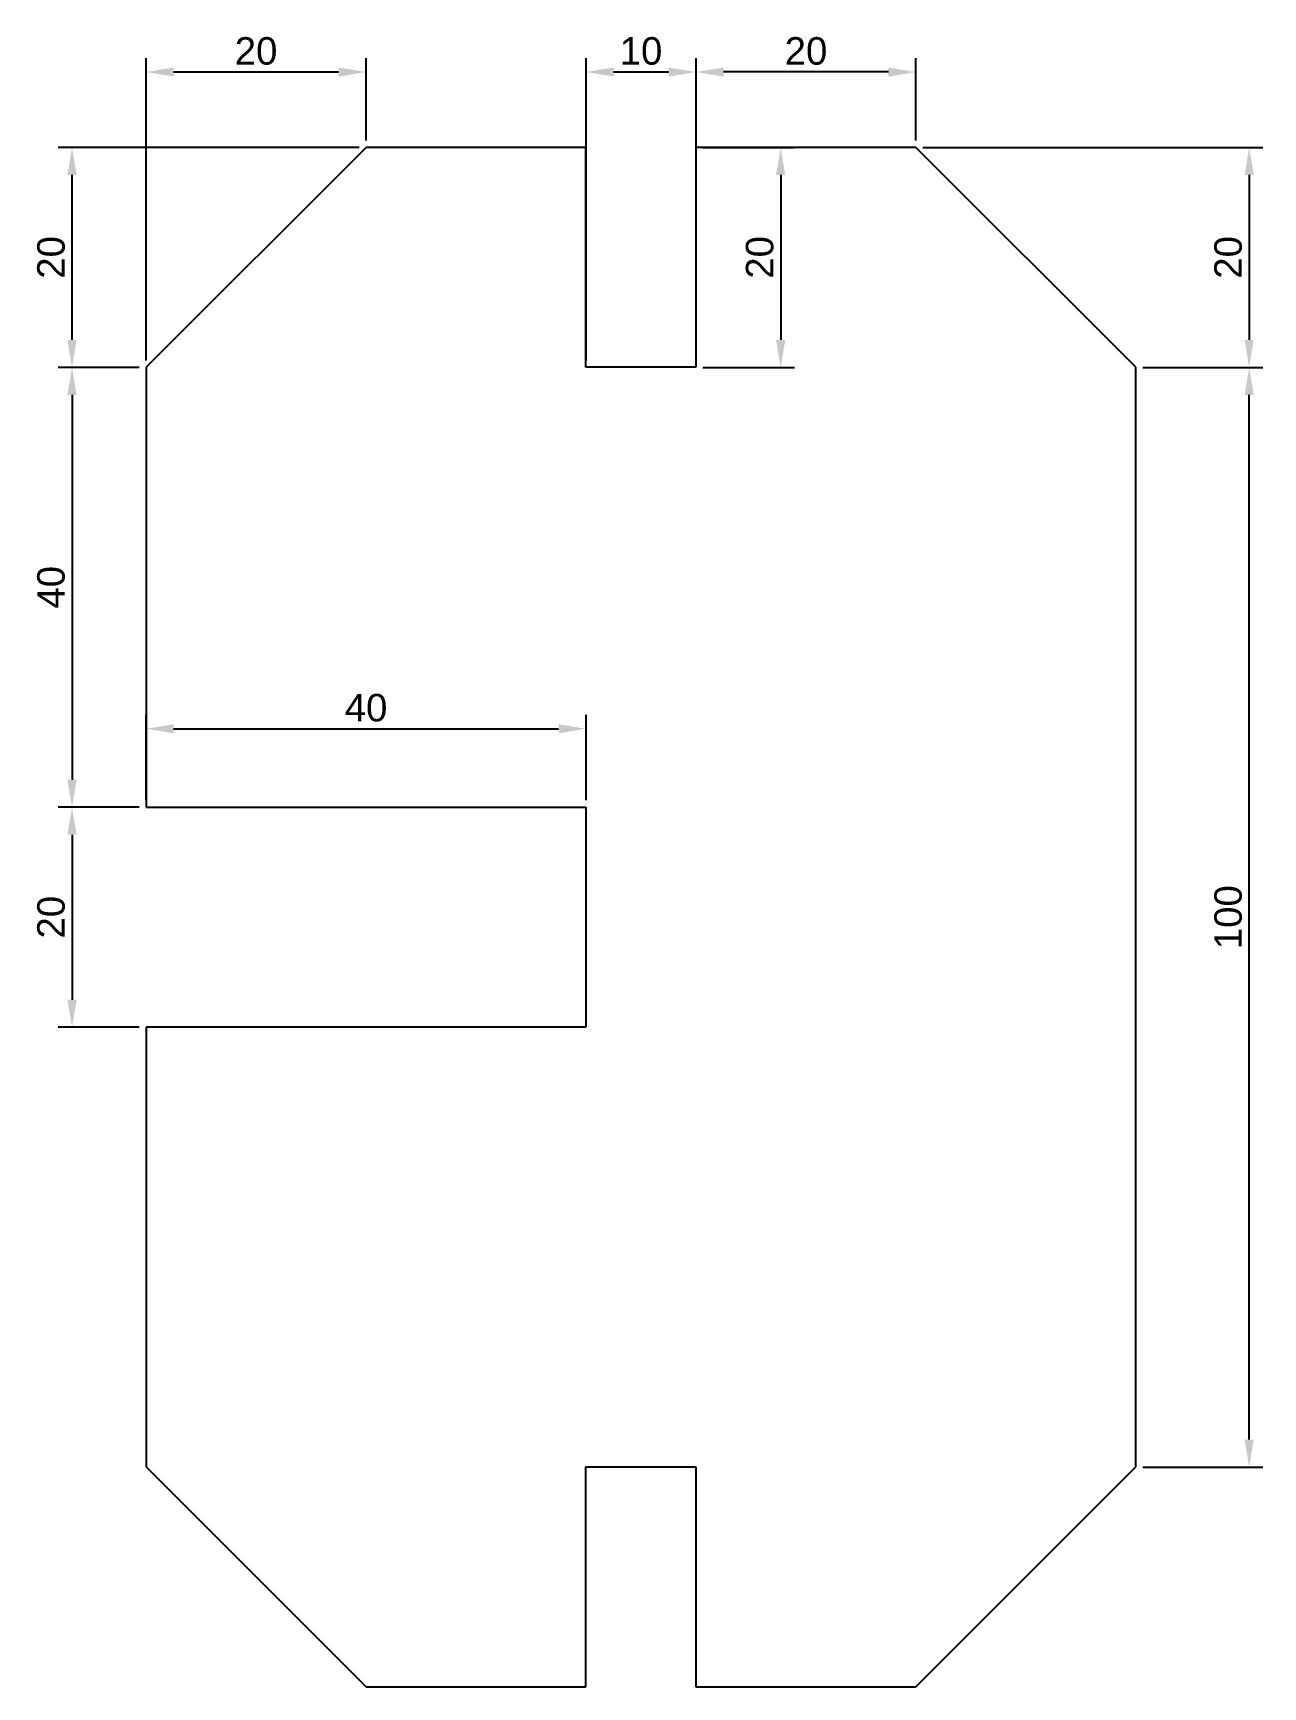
# Model space of a CAD drawing. Header units: millimetres. Extents: x 4431 to 4543, y 479 to 630.
import ezdxf

# ---------------------------------------------------------------- set-up
doc = ezdxf.new("R2010")
doc.units = ezdxf.units.MM
doc.styles.get("Standard").update_dxf_attribs({"font": 'arial.ttf'})
doc.dimstyles.new('ISO-25', dxfattribs={"dimtxt": 2.5, "dimasz": 2.5, "dimexe": 1.25, "dimexo": 0.625, "dimtad": 1, "dimtxsty": 'Standard', "dimcen": 2.5, "dimadec": 0, "dimazin": 0, "dimtfac": 1, "dimtmove": 0, "dimatfit": 3, "dimfxl": 1, "dimarcsym": 0})

# ---------------------------------------------------------------- blocks, each defined once
blk = doc.blocks.new('*D2')
at = {"color": 0, "lineweight": -2, "transparency": 16777216}
for p, q in [((4531.75, 599.11), (4542.67, 599.11)), ((4541.42, 501.61), (4541.42, 596.61)), ((4531.75, 499.11), (4542.67, 499.11))]:
    blk.add_line(p, q, dxfattribs=at)
at = {"color": 0, "transparency": 16777216}
for points in [[(4541.01, 596.61), (4541.84, 596.61), (4541.42, 599.11)], [(4541.01, 501.61), (4541.84, 501.61), (4541.42, 499.11)]]:
    blk.add_solid(points, dxfattribs=at)
at = {"layer": 'Defpoints', "color": 0, "transparency": 16777216}
for p in [(4531.13, 599.11), (4541.42, 599.11), (4531.13, 499.11)]:
    blk.add_point(p, dxfattribs=at)
at = {"color": 0, "transparency": 16777216, "insert": (4539.52, 549.11), "char_height": 2.5, "attachment_point": 5, "rotation": 90}
blk.add_mtext('100', dxfattribs=at)
blk = doc.blocks.new('*D3')
at = {"color": 0, "lineweight": -2, "transparency": 16777216}
for p, q in [((4511.75, 619.11), (4542.67, 619.11)), ((4541.42, 616.61), (4541.42, 601.61)), ((4531.75, 599.11), (4542.67, 599.11))]:
    blk.add_line(p, q, dxfattribs=at)
at = {"color": 0, "transparency": 16777216}
for points in [[(4541.01, 616.61), (4541.84, 616.61), (4541.42, 619.11)], [(4541.01, 601.61), (4541.84, 601.61), (4541.42, 599.11)]]:
    blk.add_solid(points, dxfattribs=at)
at = {"layer": 'Defpoints', "color": 0, "transparency": 16777216}
for p in [(4511.13, 619.11), (4531.13, 599.11), (4541.42, 599.11)]:
    blk.add_point(p, dxfattribs=at)
at = {"color": 0, "transparency": 16777216, "insert": (4539.52, 609.11), "char_height": 2.5, "attachment_point": 5, "rotation": 90}
blk.add_mtext('20', dxfattribs=at)
blk = doc.blocks.new('*D4')
at = {"color": 0, "lineweight": -2, "transparency": 16777216}
for p, q in [((4491.13, 619.74), (4491.13, 627.22)), ((4511.13, 619.74), (4511.13, 627.22)), ((4508.63, 625.97), (4493.63, 625.97))]:
    blk.add_line(p, q, dxfattribs=at)
at = {"color": 0, "transparency": 16777216}
for points in [[(4493.63, 626.38), (4493.63, 625.55), (4491.13, 625.97)], [(4508.63, 626.38), (4508.63, 625.55), (4511.13, 625.97)]]:
    blk.add_solid(points, dxfattribs=at)
at = {"layer": 'Defpoints', "color": 0, "transparency": 16777216}
for p in [(4491.13, 625.97), (4491.13, 619.11), (4511.13, 619.11)]:
    blk.add_point(p, dxfattribs=at)
at = {"color": 0, "transparency": 16777216, "insert": (4501.13, 627.87), "char_height": 2.5, "attachment_point": 5}
blk.add_mtext('20', dxfattribs=at)
blk = doc.blocks.new('*D5')
at = {"color": 0, "lineweight": -2, "transparency": 16777216}
for p, q in [((4491.75, 619.11), (4500.08, 619.11)), ((4498.83, 616.61), (4498.83, 601.61)), ((4491.75, 599.11), (4500.08, 599.11))]:
    blk.add_line(p, q, dxfattribs=at)
at = {"color": 0, "transparency": 16777216}
for points in [[(4498.41, 616.61), (4499.24, 616.61), (4498.83, 619.11)], [(4498.41, 601.61), (4499.24, 601.61), (4498.83, 599.11)]]:
    blk.add_solid(points, dxfattribs=at)
at = {"layer": 'Defpoints', "color": 0, "transparency": 16777216}
for p in [(4491.13, 619.11), (4491.13, 599.11), (4498.83, 599.11)]:
    blk.add_point(p, dxfattribs=at)
at = {"color": 0, "transparency": 16777216, "insert": (4496.93, 609.11), "char_height": 2.5, "attachment_point": 5, "rotation": 90}
blk.add_mtext('20', dxfattribs=at)
blk = doc.blocks.new('*D6')
at = {"color": 0, "lineweight": -2, "transparency": 16777216}
for p, q in [((4481.13, 599.74), (4481.13, 627.22)), ((4491.13, 599.74), (4491.13, 627.22)), ((4483.63, 625.97), (4488.63, 625.97))]:
    blk.add_line(p, q, dxfattribs=at)
at = {"color": 0, "transparency": 16777216}
for points in [[(4483.63, 626.38), (4483.63, 625.55), (4481.13, 625.97)], [(4488.63, 626.38), (4488.63, 625.55), (4491.13, 625.97)]]:
    blk.add_solid(points, dxfattribs=at)
at = {"layer": 'Defpoints', "color": 0, "transparency": 16777216}
for p in [(4491.13, 625.97), (4481.13, 599.11), (4491.13, 599.11)]:
    blk.add_point(p, dxfattribs=at)
at = {"color": 0, "transparency": 16777216, "insert": (4486.13, 627.87), "char_height": 2.5, "attachment_point": 5}
blk.add_mtext('10', dxfattribs=at)
blk = doc.blocks.new('*D7')
at = {"color": 0, "lineweight": -2, "transparency": 16777216}
for p, q in [((4441.13, 599.74), (4441.13, 627.22)), ((4461.13, 619.74), (4461.13, 627.22)), ((4443.63, 625.97), (4458.63, 625.97))]:
    blk.add_line(p, q, dxfattribs=at)
at = {"color": 0, "transparency": 16777216}
for points in [[(4443.63, 626.38), (4443.63, 625.55), (4441.13, 625.97)], [(4458.63, 626.38), (4458.63, 625.55), (4461.13, 625.97)]]:
    blk.add_solid(points, dxfattribs=at)
at = {"layer": 'Defpoints', "color": 0, "transparency": 16777216}
for p in [(4461.13, 625.97), (4461.13, 619.11), (4441.13, 599.11)]:
    blk.add_point(p, dxfattribs=at)
at = {"color": 0, "transparency": 16777216, "insert": (4451.13, 627.87), "char_height": 2.5, "attachment_point": 5}
blk.add_mtext('20', dxfattribs=at)
blk = doc.blocks.new('*D8')
at = {"color": 0, "lineweight": -2, "transparency": 16777216}
for p, q in [((4460.5, 619.11), (4433.15, 619.11)), ((4434.4, 601.61), (4434.4, 616.61)), ((4440.5, 599.11), (4433.15, 599.11))]:
    blk.add_line(p, q, dxfattribs=at)
at = {"color": 0, "transparency": 16777216}
for points in [[(4433.98, 616.61), (4434.82, 616.61), (4434.4, 619.11)], [(4433.98, 601.61), (4434.82, 601.61), (4434.4, 599.11)]]:
    blk.add_solid(points, dxfattribs=at)
at = {"layer": 'Defpoints', "color": 0, "transparency": 16777216}
for p in [(4434.4, 619.11), (4461.13, 619.11), (4441.13, 599.11)]:
    blk.add_point(p, dxfattribs=at)
at = {"color": 0, "transparency": 16777216, "insert": (4432.5, 609.11), "char_height": 2.5, "attachment_point": 5, "rotation": 90}
blk.add_mtext('20', dxfattribs=at)
blk = doc.blocks.new('*D9')
at = {"color": 0, "lineweight": -2, "transparency": 16777216}
for p, q in [((4440.5, 599.11), (4433.15, 599.11)), ((4434.4, 596.61), (4434.4, 561.61)), ((4440.5, 559.11), (4433.15, 559.11))]:
    blk.add_line(p, q, dxfattribs=at)
at = {"color": 0, "transparency": 16777216}
for points in [[(4433.98, 596.61), (4434.82, 596.61), (4434.4, 599.11)], [(4433.98, 561.61), (4434.82, 561.61), (4434.4, 559.11)]]:
    blk.add_solid(points, dxfattribs=at)
at = {"layer": 'Defpoints', "color": 0, "transparency": 16777216}
for p in [(4441.13, 599.11), (4434.4, 559.11), (4441.13, 559.11)]:
    blk.add_point(p, dxfattribs=at)
at = {"color": 0, "transparency": 16777216, "insert": (4432.5, 579.11), "char_height": 2.5, "attachment_point": 5, "rotation": 90}
blk.add_mtext('40', dxfattribs=at)
blk = doc.blocks.new('*D10')
at = {"color": 0, "lineweight": -2, "transparency": 16777216}
for p, q in [((4441.13, 559.74), (4441.13, 567.5)), ((4481.13, 559.74), (4481.13, 567.5)), ((4443.63, 566.25), (4478.63, 566.25))]:
    blk.add_line(p, q, dxfattribs=at)
at = {"color": 0, "transparency": 16777216}
for points in [[(4443.63, 566.66), (4443.63, 565.83), (4441.13, 566.25)], [(4478.63, 566.66), (4478.63, 565.83), (4481.13, 566.25)]]:
    blk.add_solid(points, dxfattribs=at)
at = {"layer": 'Defpoints', "color": 0, "transparency": 16777216}
for p in [(4481.13, 566.25), (4441.13, 559.11), (4481.13, 559.11)]:
    blk.add_point(p, dxfattribs=at)
at = {"color": 0, "transparency": 16777216, "insert": (4461.13, 568.15), "char_height": 2.5, "attachment_point": 5}
blk.add_mtext('40', dxfattribs=at)
blk = doc.blocks.new('*D11')
at = {"color": 0, "lineweight": -2, "transparency": 16777216}
for p, q in [((4440.5, 559.11), (4433.15, 559.11)), ((4434.4, 556.61), (4434.4, 541.61)), ((4440.5, 539.11), (4433.15, 539.11))]:
    blk.add_line(p, q, dxfattribs=at)
at = {"color": 0, "transparency": 16777216}
for points in [[(4433.98, 556.61), (4434.82, 556.61), (4434.4, 559.11)], [(4433.98, 541.61), (4434.82, 541.61), (4434.4, 539.11)]]:
    blk.add_solid(points, dxfattribs=at)
at = {"layer": 'Defpoints', "color": 0, "transparency": 16777216}
for p in [(4441.13, 559.11), (4434.4, 539.11), (4441.13, 539.11)]:
    blk.add_point(p, dxfattribs=at)
at = {"color": 0, "transparency": 16777216, "insert": (4432.5, 549.11), "char_height": 2.5, "attachment_point": 5, "rotation": 90}
blk.add_mtext('20', dxfattribs=at)

msp = doc.modelspace()

# ---------------------------------------------------------------- linework, layer by layer
for p, q in [((4461.128, 619.115), (4441.128, 599.115)), ((4481.128, 619.115), (4461.128, 619.115)), ((4481.128, 599.115), (4481.128, 619.115)), ((4511.128, 619.115), (4491.128, 619.115)), ((4491.128, 619.115), (4491.128, 599.115)), ((4531.128, 599.115), (4511.128, 619.115)), ((4441.128, 599.115), (4441.128, 559.115)), ((4491.128, 599.115), (4481.128, 599.115)), ((4531.128, 499.115), (4531.128, 599.115)), ((4441.128, 559.115), (4481.128, 559.115)), ((4481.128, 559.115), (4481.128, 539.115)), ((4481.128, 539.115), (4441.128, 539.115)), ((4441.128, 539.115), (4441.128, 499.115)), ((4441.128, 499.115), (4461.128, 479.115)), ((4481.128, 479.115), (4481.128, 499.115)), ((4481.128, 499.115), (4491.128, 499.115)), ((4491.128, 499.115), (4491.128, 479.115)), ((4511.128, 479.115), (4531.128, 499.115)), ((4461.128, 479.115), (4481.128, 479.115)), ((4491.128, 479.115), (4511.128, 479.115))]:
    msp.add_line(p, q)

# ---------------------------------------------------------------- dimensions: what is measured, and where the dimension line sits
for base, p1, p2, picture, middle in [((4461.128, 625.968), (4441.128, 599.115), (4461.128, 619.115), '*D7', (4451.128, 627.869)), ((4491.128, 625.968), (4481.128, 599.115), (4491.128, 599.115), '*D6', (4486.128, 627.869)), ((4491.128, 625.968), (4511.128, 619.115), (4491.128, 619.115), '*D4', (4501.128, 627.869)), ((4481.128, 566.248), (4441.128, 559.115), (4481.128, 559.115), '*D10', (4461.128, 568.149))]:
    dim = msp.add_linear_dim(base=base, p1=p1, p2=p2, dimstyle='ISO-25')
    dim.commit()
    dim.dimension.update_dxf_attribs({"geometry": picture, "text_midpoint": middle})
for base, p1, p2, picture, middle in [((4434.4, 619.115), (4441.128, 599.115), (4461.128, 619.115), '*D8', (4432.499, 609.115)), ((4498.828, 599.115), (4491.128, 619.115), (4491.128, 599.115), '*D5', (4496.926, 609.115)), ((4541.422, 599.115), (4511.128, 619.115), (4531.128, 599.115), '*D3', (4539.52, 609.115)), ((4434.4, 559.115), (4441.128, 599.115), (4441.128, 559.115), '*D9', (4432.499, 579.115)), ((4541.422, 599.115), (4531.128, 499.115), (4531.128, 599.115), '*D2', (4539.52, 549.115)), ((4434.4, 539.115), (4441.128, 559.115), (4441.128, 539.115), '*D11', (4432.499, 549.115))]:
    dim = msp.add_linear_dim(base=base, p1=p1, p2=p2, angle=90, dimstyle='ISO-25')
    dim.commit()
    dim.dimension.update_dxf_attribs({"geometry": picture, "text_midpoint": middle})

doc.saveas('drawing.dxf')
